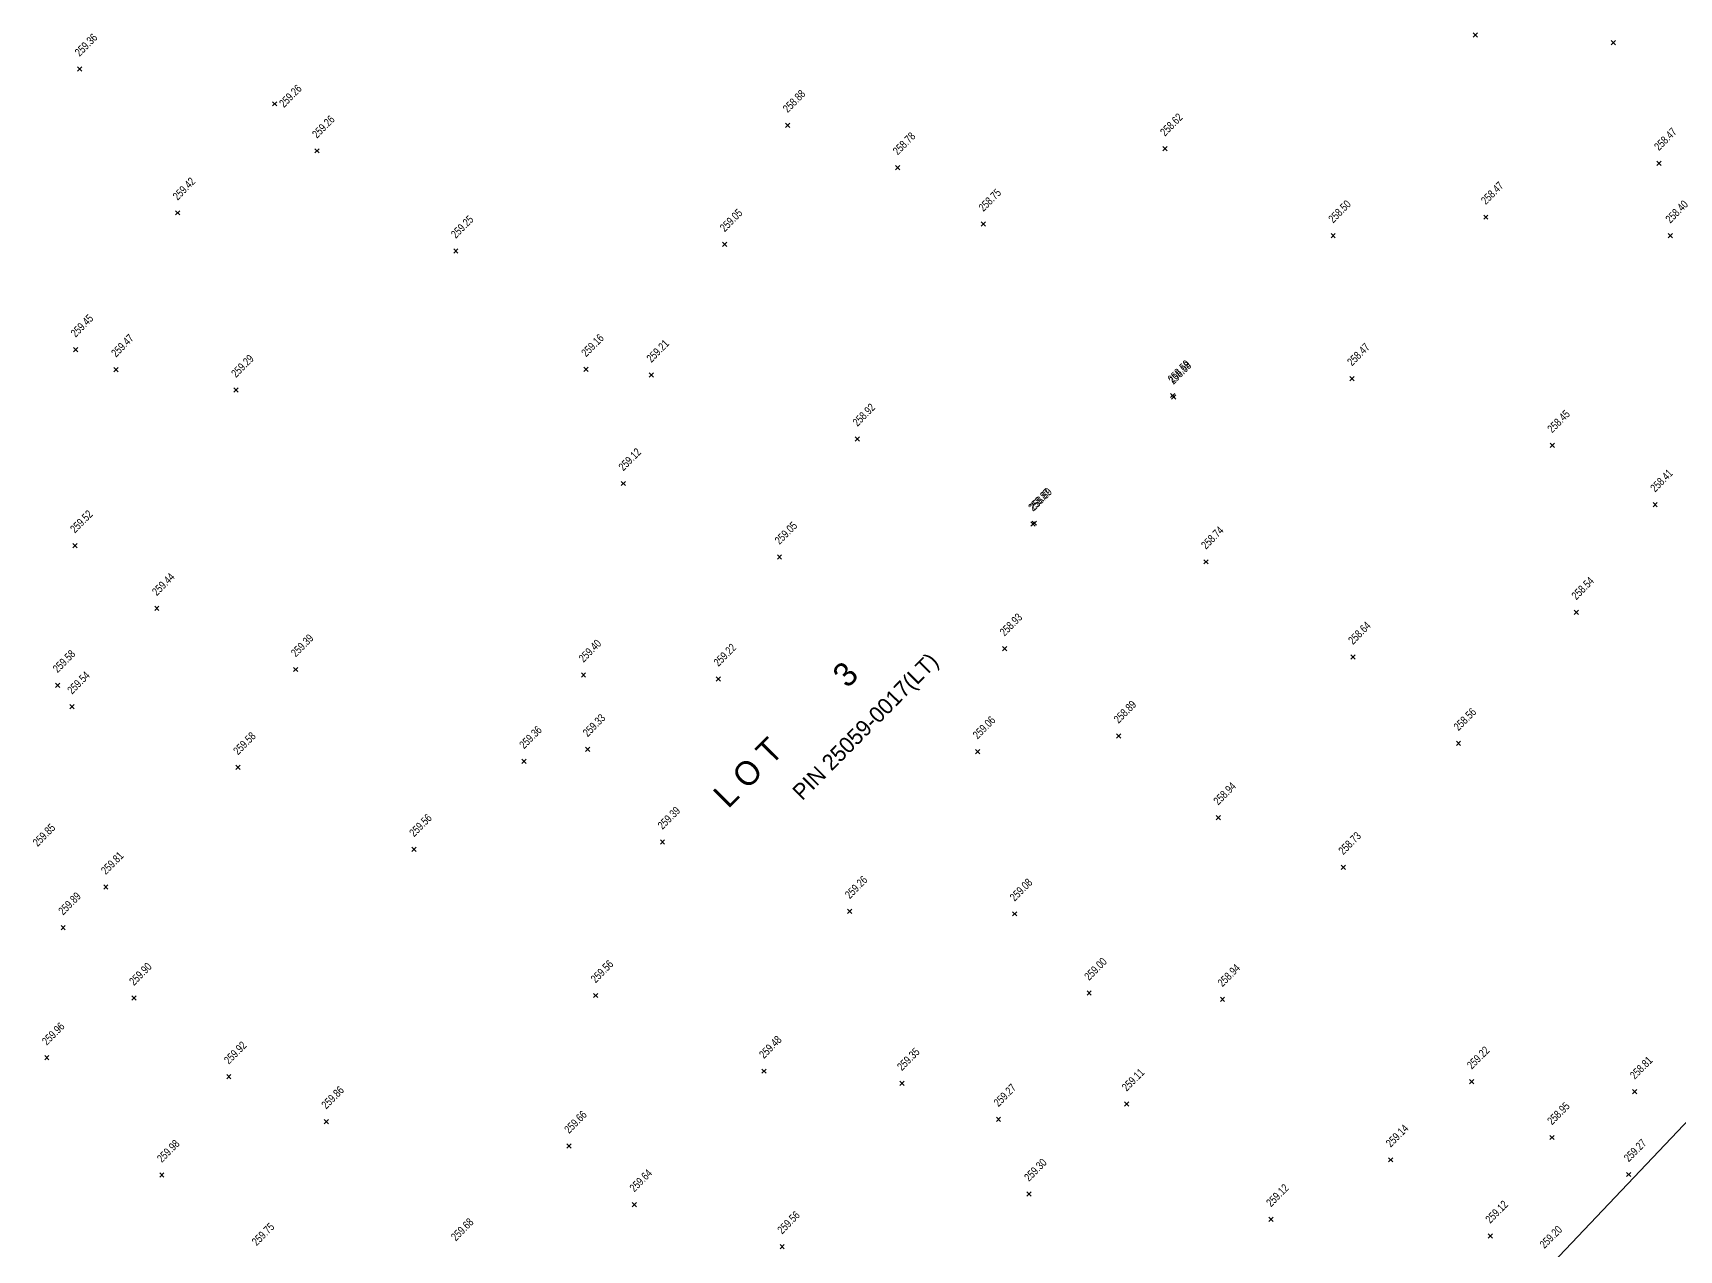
# Model space of a CAD drawing. Header units: metres. Extents: x 588040 to 588395, y 4834075 to 4834430.
# Drawn here: x 588184.7 to 588261.8, y 4834252.4 to 4834309.5 of the extents above; entities that cross this region are included whole.
import ezdxf
from ezdxf.enums import TextEntityAlignment as Align

# ---------------------------------------------------------------- set-up
doc = ezdxf.new("R2010")
doc.units = ezdxf.units.M
doc.header["$LTSCALE"] = 2
doc.header["$PDMODE"] = 3
doc.header["$PDSIZE"] = 0.1
for name, color, linetype in [('A-TEXT', 2, 'Continuous'), ('A-ULTEXT', 4, 'Continuous'), ('LINE-FENCE', 11, 'FENCELINE 3'), ('MSPOINT-GROUND', 10, 'Continuous')]:
    doc.layers.add(name, color=color, linetype=linetype)
doc.layers.add('ELEVATION-GROUND', color=10, linetype='Continuous', lineweight=5)
doc.styles.add('ELEVATION', font='MSURVEY.SHX', dxfattribs={"width": 0.8, "height": 0.375})
doc.styles.add('LY100', font='MSURVEY.SHX', dxfattribs={"height": 3})
doc.styles.add('LY175', font='MSURVEY.SHX', dxfattribs={"height": 1.09375})
doc.linetypes.add('FENCELINE 3', pattern='A,0.3,-0.05,["X",Standard,S=0.1,R=0,X=0,Y=-0.05],-0.125', length=0.475)

msp = doc.modelspace()

# ---------------------------------------------------------------- linework, layer by layer
at = {"layer": 'LINE-FENCE'}
msp.add_line((588263.706, 4834260.044), (588255.333, 4834251.211), dxfattribs=at)
at = {"layer": 'MSPOINT-GROUND'}
for p in [(588252.275, 4834309.377, 258.437), (588258.739, 4834309.016, 258.463), (588186.862, 4834307.786, 259.363), (588196.004, 4834306.152, 259.264), (588220.046, 4834305.148, 258.882), (588197.984, 4834303.95, 259.265), (588237.727, 4834304.048, 258.623), (588225.2, 4834303.164, 258.779), (588260.879, 4834303.369, 258.474), (588191.452, 4834301.042, 259.415), (588229.22, 4834300.515, 258.752), (588252.764, 4834300.841, 258.467), (588245.611, 4834299.978, 258.501), (588261.411, 4834299.97, 258.397), (588204.491, 4834299.26, 259.248), (588217.094, 4834299.566, 259.05), (588186.67, 4834294.623, 259.448), (588188.568, 4834293.691, 259.468), (588210.598, 4834293.701, 259.161), (588194.192, 4834292.736, 259.285), (588213.656, 4834293.44, 259.211), (588246.491, 4834293.275, 258.47), (588238.083, 4834292.48, 258.587), (588238.129, 4834292.411, 258.578), (588223.315, 4834290.445, 258.92), (588255.876, 4834290.14, 258.453), (588212.344, 4834288.356, 259.124), (588260.7, 4834287.364, 258.407), (588231.546, 4834286.461, 258.867), (588231.603, 4834286.494, 258.888), (588186.642, 4834285.444, 259.52), (588219.663, 4834284.905, 259.045), (588239.648, 4834284.684, 258.743), (588190.48, 4834282.505, 259.437), (588257.006, 4834282.314, 258.538), (588230.209, 4834280.611, 258.928), (588196.991, 4834279.635, 259.392), (588246.539, 4834280.22, 258.645), (588185.831, 4834278.894, 259.577), (588210.477, 4834279.383, 259.404), (588216.8, 4834279.19, 259.217), (588186.509, 4834277.889, 259.539), (588235.552, 4834276.523, 258.894), (588210.671, 4834275.892, 259.328), (588228.948, 4834275.788, 259.058), (588251.484, 4834276.172, 258.563), (588194.286, 4834275.044, 259.58), (588207.693, 4834275.328, 259.357), (588240.226, 4834272.693, 258.94), (588202.536, 4834271.204, 259.555), (588214.179, 4834271.549, 259.388), (588246.085, 4834270.363, 258.726), (588188.088, 4834269.434, 259.807), (588222.954, 4834268.3, 259.261), (588230.681, 4834268.181, 259.079), (588186.089, 4834267.537, 259.886), (588189.41, 4834264.234, 259.9), (588211.042, 4834264.354, 259.561), (588234.173, 4834264.468, 259), (588240.422, 4834264.171, 258.935), (588185.323, 4834261.435, 259.963), (588193.855, 4834260.544, 259.918), (588218.933, 4834260.808, 259.484), (588225.4, 4834260.24, 259.347), (588252.107, 4834260.311, 259.222), (588259.746, 4834259.84, 258.813), (588235.934, 4834259.274, 259.107), (588198.419, 4834258.444, 259.859), (588229.925, 4834258.554, 259.266), (588209.801, 4834257.295, 259.663), (588255.868, 4834257.699, 258.951), (588248.306, 4834256.652, 259.143), (588190.714, 4834255.934, 259.975), (588259.461, 4834255.964, 259.272), (588231.356, 4834255.051, 259.304), (588212.861, 4834254.555, 259.637), (588242.698, 4834253.859, 259.117), (588252.973, 4834253.084, 259.117), (588219.785, 4834252.584, 259.565)]:
    msp.add_point(p, dxfattribs=at)

# ---------------------------------------------------------------- texts
at = {"layer": 'A-TEXT', "color": 3, "style": 'LY175'}
msp.add_text('L O T          3', height=1.125, rotation=45.26426, dxfattribs=at).set_placement((588217.258, 4834273.08, -109.294))
at = {"layer": 'A-ULTEXT', "color": 3, "style": 'LY100'}
msp.add_text('PIN 25059-0017(LT)', height=0.75, rotation=45.26389, dxfattribs=at).set_placement((588223.747, 4834276.905), align=Align.MIDDLE)
at = {"layer": 'ELEVATION-GROUND', "style": 'ELEVATION', "width": 0.8}
for s, p in [('259.36', (588186.862, 4834308.349)), ('259.26', (588196.439, 4834305.956)), ('258.88', (588220.046, 4834305.711)), ('259.26', (588197.984, 4834304.513)), ('258.62', (588237.727, 4834304.611)), ('258.78', (588225.2, 4834303.726)), ('258.47', (588260.879, 4834303.931)), ('259.42', (588191.452, 4834301.605)), ('258.75', (588229.22, 4834301.077)), ('258.47', (588252.764, 4834301.404)), ('258.50', (588245.611, 4834300.541)), ('258.40', (588261.411, 4834300.532)), ('259.25', (588204.491, 4834299.822)), ('259.05', (588217.094, 4834300.128)), ('259.45', (588186.67, 4834295.185)), ('259.47', (588188.568, 4834294.253)), ('259.16', (588210.598, 4834294.264)), ('259.29', (588194.192, 4834293.298)), ('259.21', (588213.656, 4834294.003)), ('258.47', (588246.491, 4834293.838)), ('258.59', (588238.083, 4834293.043)), ('258.58', (588238.129, 4834292.974)), ('258.92', (588223.315, 4834291.008)), ('258.45', (588255.876, 4834290.702)), ('259.12', (588212.344, 4834288.918)), ('258.41', (588260.7, 4834287.927)), ('258.87', (588231.546, 4834287.024)), ('258.89', (588231.603, 4834287.056)), ('259.52', (588186.642, 4834286.007)), ('259.05', (588219.663, 4834285.468)), ('258.74', (588239.648, 4834285.247)), ('259.44', (588190.48, 4834283.067)), ('258.54', (588257.006, 4834282.877)), ('258.93', (588230.209, 4834281.173)), ('259.39', (588196.991, 4834280.197)), ('258.64', (588246.539, 4834280.782)), ('259.58', (588185.831, 4834279.457)), ('259.40', (588210.477, 4834279.946)), ('259.22', (588216.8, 4834279.753)), ('259.54', (588186.509, 4834278.452)), ('258.89', (588235.552, 4834277.086)), ('259.33', (588210.671, 4834276.454)), ('259.06', (588228.948, 4834276.35)), ('258.56', (588251.484, 4834276.735)), ('259.58', (588194.286, 4834275.606)), ('259.36', (588207.693, 4834275.89)), ('258.94', (588240.226, 4834273.255)), ('259.56', (588202.536, 4834271.766)), ('259.39', (588214.179, 4834272.111)), ('259.85', (588184.89, 4834271.309)), ('258.73', (588246.085, 4834270.925)), ('259.81', (588188.088, 4834269.997)), ('259.26', (588222.954, 4834268.862)), ('259.08', (588230.681, 4834268.743)), ('259.89', (588186.089, 4834268.099)), ('259.90', (588189.41, 4834264.797)), ('259.56', (588211.042, 4834264.917)), ('259.00', (588234.173, 4834265.031)), ('258.94', (588240.422, 4834264.734)), ('259.96', (588185.323, 4834261.997)), ('259.92', (588193.855, 4834261.106)), ('259.48', (588218.933, 4834261.371)), ('259.22', (588252.107, 4834260.873)), ('259.35', (588225.4, 4834260.803)), ('258.81', (588259.746, 4834260.402)), ('259.11', (588235.934, 4834259.837)), ('259.86', (588198.419, 4834259.007)), ('259.27', (588229.925, 4834259.116)), ('259.66', (588209.801, 4834257.857)), ('258.95', (588255.868, 4834258.262)), ('259.14', (588248.306, 4834257.214)), ('259.98', (588190.714, 4834256.497)), ('259.27', (588259.461, 4834256.526)), ('259.30', (588231.356, 4834255.613)), ('259.64', (588212.861, 4834255.117)), ('259.12', (588242.698, 4834254.422)), ('259.56', (588219.785, 4834253.146)), ('259.12', (588252.973, 4834253.646)), ('259.75', (588195.158, 4834252.598)), ('259.68', (588204.492, 4834252.821)), ('259.20', (588255.513, 4834252.467))]:
    msp.add_text(s, height=0.375, rotation=45.26389, dxfattribs=at).set_placement(p)

doc.saveas('drawing.dxf')
